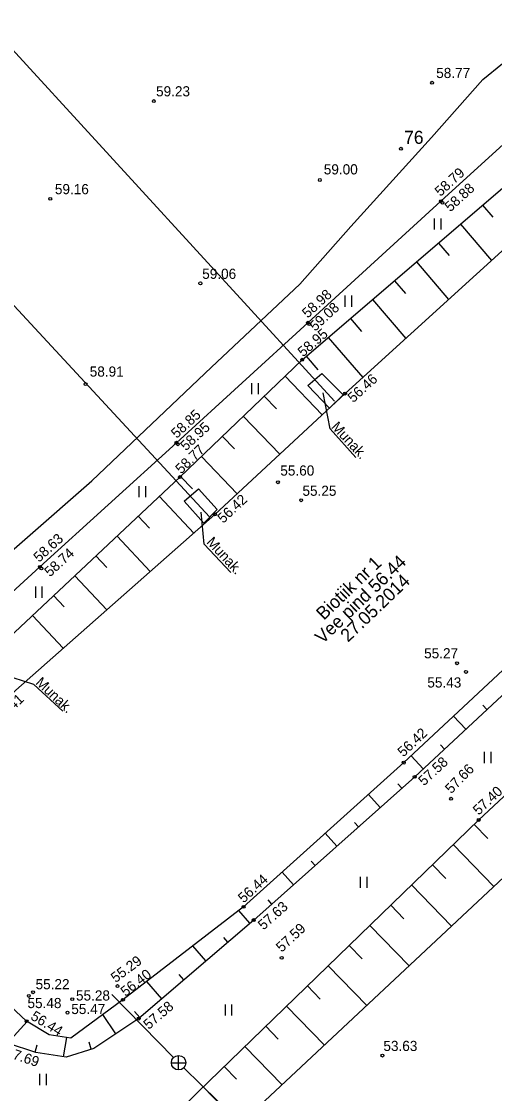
# Model space of a CAD drawing. Extents: x 639935 to 640355, y 6456229 to 6456709.
# Drawn here: x 640114.8 to 640147.4, y 6456402.9 to 6456476.8 of the extents above; entities that cross this region are included whole.
import ezdxf

# ---------------------------------------------------------------- set-up
doc = ezdxf.new("R2010")
doc.units = 0
for name, color, linetype in [('ABIJOONIS', 7, 'Continuous'), ('DTRASS', 7, 'Continuous'), ('HALJASTUS', 7, 'Continuous'), ('KKAEV', 7, 'Continuous'), ('KORGUS', 7, 'Continuous'), ('KTRASS', 7, 'Continuous'), ('MPKAABEL', 7, 'Continuous'), ('RELJEEF', 7, 'Continuous'), ('TEE', 7, 'Continuous'), ('VEEKOGU', 7, 'Continuous')]:
    doc.layers.add(name, color=color, linetype=linetype)

msp = doc.modelspace()

# ---------------------------------------------------------------- linework, layer by layer
at = {"layer": 'ABIJOONIS'}
for points in [[(640137.884, 6456446.74), (640136.1, 6456448.709), (640135.614, 6456451.18)], [(640129.265, 6456438.81), (640127.429, 6456440.748), (640127.204, 6456442.961)], [(640117.67, 6456429.231), (640115.685, 6456431.082), (640114.251, 6456431.539)]]:
    msp.add_lwpolyline(points, dxfattribs=at)
msp.add_circle((640140.983, 6456468.022), 0.1, dxfattribs=at)
at = {"layer": 'DTRASS'}
for p, q in [((640105.59, 6456484.246), (640136.409, 6456450.615)), ((640097.013, 6456475.873), (640127.78, 6456442.634))]:
    msp.add_line(p, q, dxfattribs=at)
at = {"layer": 'HALJASTUS'}
for p, q in [((640143.279, 6456463.218), (640143.279, 6456462.457)), ((640143.735, 6456463.218), (640143.735, 6456462.457)), ((640137.123, 6456457.891), (640137.123, 6456457.13)), ((640137.578, 6456457.891), (640137.578, 6456457.13)), ((640130.68, 6456451.862), (640130.68, 6456451.101)), ((640131.135, 6456451.862), (640131.135, 6456451.101)), ((640122.929, 6456444.749), (640122.929, 6456443.988)), ((640123.384, 6456444.749), (640123.384, 6456443.988)), ((640115.784, 6456437.828), (640115.784, 6456437.066)), ((640116.239, 6456437.828), (640116.239, 6456437.066)), ((640146.721, 6456426.425), (640146.721, 6456425.664)), ((640147.176, 6456426.425), (640147.176, 6456425.664)), ((640138.172, 6456417.813), (640138.172, 6456417.051)), ((640138.627, 6456417.813), (640138.627, 6456417.051)), ((640128.858, 6456409.009), (640128.858, 6456408.248)), ((640129.313, 6456409.009), (640129.313, 6456408.248)), ((640116.067, 6456404.224), (640116.067, 6456403.463)), ((640116.522, 6456404.224), (640116.522, 6456403.463))]:
    msp.add_line(p, q, dxfattribs=at)
for points in [[(640134.576, 6456451.696), (640135.536, 6456452.523), (640137.003, 6456451.059), (640136.071, 6456450.13), (640134.576, 6456451.696)], [(640126.039, 6456443.716), (640127.042, 6456444.578), (640128.329, 6456443.143), (640127.389, 6456442.2), (640126.039, 6456443.716)]]:
    msp.add_lwpolyline(points, dxfattribs=at)
at = {"layer": 'KKAEV'}
for p, q in [((640125.659, 6456404.501), (640125.659, 6456405.501)), ((640125.159, 6456405.001), (640126.159, 6456405.001))]:
    msp.add_line(p, q, dxfattribs=at)
msp.add_circle((640125.659, 6456405.001), 0.5, dxfattribs=at)
at = {"layer": 'KORGUS'}
for centre in [(640143.131, 6456472.573), (640123.954, 6456471.309), (640135.397, 6456465.865), (640116.813, 6456464.569), (640143.744, 6456464.399), (640143.849, 6456464.295), (640127.159, 6456458.741), (640134.569, 6456456.026), (640134.678, 6456455.924), (640134.178, 6456453.475), (640119.247, 6456451.795), (640137.133, 6456451.138), (640125.505, 6456447.75), (640125.609, 6456447.646), (640125.755, 6456445.381), (640132.508, 6456445.026), (640134.105, 6456443.786), (640128.168, 6456442.805), (640116.101, 6456439.191), (640116.204, 6456439.075), (640144.853, 6456432.541), (640145.47, 6456431.944), (640141.18, 6456425.691), (640141.933, 6456424.712), (640144.44, 6456423.2), (640146.351, 6456421.74), (640130.138, 6456415.751), (640130.834, 6456414.835), (640132.764, 6456412.234), (640115.625, 6456409.859), (640121.448, 6456410.285), (640115.337, 6456409.606), (640118.326, 6456409.383), (640121.825, 6456409.336), (640118.002, 6456408.451), (640115.184, 6456407.865), (640122.914, 6456408.044), (640139.709, 6456405.493)]:
    msp.add_circle(centre, 0.1, dxfattribs=at)
at = {"layer": 'KTRASS'}
for p, q in [((640121.053, 6456409.71), (640125.31, 6456405.359)), ((640126.018, 6456404.652), (640130.365, 6456400.4))]:
    msp.add_line(p, q, dxfattribs=at)
at = {"layer": 'MPKAABEL'}
msp.add_lwpolyline([(640036.256, 6456388.849), (640037.078, 6456388.245), (640043.011, 6456386.111), (640051.196, 6456385.832), (640055.078, 6456387.598), (640063.146, 6456394.356), (640078.682, 6456408.83), (640092.281, 6456420.678), (640103.365, 6456430.475), (640110.78, 6456437.349), (640119.688, 6456445.131), (640127.922, 6456452.956), (640134.022, 6456458.69), (640137.539, 6456462.669), (640143.101, 6456468.804), (640146.636, 6456472.798), (640147.99, 6456473.896), (640152.159, 6456475.692), (640156.547, 6456476.648), (640163.77, 6456476.974)], dxfattribs=at)
at = {"layer": 'RELJEEF'}
for p, q in [((640146.615, 6456464.121), (640147.316, 6456463.301)), ((640145.095, 6456462.82), (640147.236, 6456460.318)), ((640143.575, 6456461.52), (640144.302, 6456460.671)), ((640142.056, 6456460.22), (640144.274, 6456457.627)), ((640140.536, 6456458.92), (640141.289, 6456458.04)), ((640139.017, 6456457.619), (640141.314, 6456454.937)), ((640137.498, 6456456.318), (640138.276, 6456455.409)), ((640135.979, 6456455.017), (640138.352, 6456452.246)), ((640134.46, 6456453.716), (640135.264, 6456452.776)), ((640133.003, 6456452.346), (640135.565, 6456449.68)), ((640131.561, 6456450.96), (640132.407, 6456450.08)), ((640130.119, 6456449.575), (640132.635, 6456446.957)), ((640128.677, 6456448.189), (640129.508, 6456447.324)), ((640127.235, 6456446.803), (640129.704, 6456444.233)), ((640125.793, 6456445.417), (640126.608, 6456444.569)), ((640124.335, 6456444.048), (640126.709, 6456441.518)), ((640122.876, 6456442.68), (640123.654, 6456441.851)), ((640121.418, 6456441.311), (640123.709, 6456438.87)), ((640119.959, 6456439.943), (640120.709, 6456439.144)), ((640118.501, 6456438.574), (640120.708, 6456436.222)), ((640117.042, 6456437.205), (640117.764, 6456436.436)), ((640115.584, 6456435.837), (640117.708, 6456433.574)), ((640146.916, 6456429.35), (640146.635, 6456429.653)), ((640145.453, 6456427.988), (640144.61, 6456428.893)), ((640143.989, 6456426.625), (640143.708, 6456426.926)), ((640142.525, 6456425.263), (640141.686, 6456426.163)), ((640141.043, 6456423.92), (640140.771, 6456424.225)), ((640139.549, 6456422.59), (640138.742, 6456423.496)), ((640138.055, 6456421.261), (640137.788, 6456421.56)), ((640146.032, 6456421.431), (640146.971, 6456420.462)), ((640136.56, 6456419.931), (640135.769, 6456420.82)), ((640144.595, 6456420.039), (640147.389, 6456417.156)), ((640135.066, 6456418.601), (640134.805, 6456418.895)), ((640133.572, 6456417.272), (640132.796, 6456418.144)), ((640143.159, 6456418.647), (640144.083, 6456417.694)), ((640141.723, 6456417.255), (640144.47, 6456414.42)), ((640132.078, 6456415.942), (640131.822, 6456416.23)), ((640140.287, 6456415.863), (640141.195, 6456414.926)), ((640130.58, 6456414.617), (640129.819, 6456415.505)), ((640138.851, 6456414.471), (640141.551, 6456411.684)), ((640129.062, 6456413.315), (640128.786, 6456413.637)), ((640127.544, 6456412.014), (640126.648, 6456413.058)), ((640137.414, 6456413.079), (640138.307, 6456412.158)), ((640135.978, 6456411.688), (640138.632, 6456408.949)), ((640126.025, 6456410.712), (640125.704, 6456411.086)), ((640124.507, 6456409.41), (640123.477, 6456410.611)), ((640134.542, 6456410.296), (640135.419, 6456409.391)), ((640122.989, 6456408.108), (640122.623, 6456408.535)), ((640133.106, 6456408.904), (640135.713, 6456406.213)), ((640113.86, 6456406.348), (640115.219, 6456407.843)), ((640121.33, 6456406.991), (640120.444, 6456408.325)), ((640131.669, 6456407.512), (640132.531, 6456406.623)), ((640117.733, 6456405.401), (640117.952, 6456406.737)), ((640119.642, 6456405.932), (640119.484, 6456406.418)), ((640115.761, 6456405.732), (640115.92, 6456406.228)), ((640130.233, 6456406.12), (640132.794, 6456403.477)), ((640128.797, 6456404.728), (640129.643, 6456403.855)), ((640127.361, 6456403.336), (640129.874, 6456400.743))]:
    msp.add_line(p, q, dxfattribs=at)
for points in [[(640112.078, 6456432.547), (640125.755, 6456445.381), (640134.178, 6456453.475), (640141.221, 6456459.506), (640148.018, 6456465.321), (640149.652, 6456466.735), (640152.044, 6456467.669), (640153.655, 6456467.761), (640156.85, 6456467.035), (640158.679, 6456465.858), (640159.987, 6456464.786), (640163.643, 6456461.329), (640166.114, 6456458.899), (640168.422, 6456456.12), (640169.507, 6456450.895), (640167.84, 6456449.181), (640162.617, 6456443.964), (640141.933, 6456424.712), (640130.834, 6456414.835), (640122.914, 6456408.044), (640119.825, 6456405.991), (640117.913, 6456405.371), (640115.815, 6456405.715), (640113.871, 6456406.338)], [(640124.343, 6456400.271), (640126.992, 6456402.979), (640146.351, 6456421.74), (640163.356, 6456437.601), (640169.721, 6456443.837), (640174.654, 6456446.12), (640179.838, 6456446.733), (640182.888, 6456444.937), (640188.225, 6456439.365), (640191.587, 6456435.338), (640193.476, 6456432.17), (640193.642, 6456429.595), (640192.58, 6456427.125), (640190.767, 6456425.128), (640183.07, 6456418.645), (640168.618, 6456406.727), (640158.579, 6456398.087)]]:
    msp.add_lwpolyline(points, dxfattribs=at)
at = {"layer": 'TEE'}
msp.add_lwpolyline([(640165.583, 6456465.134), (640164.664, 6456466.092), (640164.027, 6456466.746), (640162.667, 6456468.227), (640162.032, 6456468.916), (640160.83, 6456470.171), (640155.846, 6456475.44), (640152.126, 6456472.034), (640143.744, 6456464.399), (640134.569, 6456456.026), (640125.505, 6456447.75), (640116.101, 6456439.191), (640106.363, 6456430.305), (640099.68, 6456424.219), (640099, 6456423.569)], dxfattribs=at)
at = {"layer": 'VEEKOGU'}
for points in [[(640114.428, 6456430.679), (640128.168, 6456442.805), (640137.133, 6456451.138), (640150.73, 6456463.492), (640153.247, 6456464.527), (640155.78, 6456464.169), (640158.605, 6456462.646), (640162.021, 6456460.156), (640167.147, 6456454.557), (640167.87, 6456452.237), (640166.989, 6456449.939), (640161.701, 6456444.844), (640141.18, 6456425.691), (640130.138, 6456415.751), (640121.825, 6456409.336), (640118.222, 6456406.697), (640116.73, 6456406.917), (640115.184, 6456407.865), (640109.199, 6456413.449), (640106.368, 6456417.885), (640105.496, 6456420.207), (640105.845, 6456421.955), (640106.943, 6456423.533), (640114.428, 6456430.679)], [(640126.463, 6456397.562), (640127.998, 6456398.994), (640130.183, 6456401.03), (640149.137, 6456418.794), (640165.662, 6456435.189), (640174.726, 6456441.834), (640178.716, 6456442.915), (640181.264, 6456442.272), (640188.675, 6456434.655), (640190.31, 6456431.596), (640190.766, 6456428.445), (640188.695, 6456425.926), (640182.525, 6456420.388), (640167.612, 6456407.753), (640158.065, 6456399.83), (640146.913, 6456388.859), (640138.992, 6456382.933), (640137.695, 6456382.08), (640136.691, 6456382.079), (640134.981, 6456383.757), (640126.412, 6456396.225), (640126.463, 6456397.562)]]:
    msp.add_lwpolyline(points, dxfattribs=at)

# ---------------------------------------------------------------- texts
at = {"layer": 'ABIJOONIS'}
msp.add_text('76', height=0.9, dxfattribs=at).set_placement((640141.205, 6456468.36))
at = {"layer": 'HALJASTUS'}
for rotation, p in [(312.76231, (640136.143, 6456448.81)), (312.76231, (640127.535, 6456440.857)), (316.66164, (640115.751, 6456431.15))]:
    msp.add_text('Munak.', height=0.7, rotation=rotation, dxfattribs=at).set_placement(p)
at = {"layer": 'KORGUS'}
for s, p in [('58.77', (640143.417, 6456472.897)), ('59.23', (640124.105, 6456471.633)), ('59.00', (640135.667, 6456466.252)), ('59.16', (640117.131, 6456464.887)), ('59.06', (640127.286, 6456459.049)), ('58.91', (640119.533, 6456452.309)), (' 55.60', (640132.411, 6456445.486)), (' 55.25', (640133.936, 6456444.089)), (' 55.27', (640142.323, 6456432.883)), (' 55.43', (640142.546, 6456430.87)), (' 55.22', (640115.54, 6456410.066)), (' 55.28', (640118.326, 6456409.287)), (' 55.48', (640114.982, 6456408.765)), (' 55.47', (640118.002, 6456408.355)), (' 53.63', (640139.516, 6456405.807))]:
    msp.add_text(s, height=0.7, dxfattribs=at).set_placement(p)
for s, rotation, p in [('58.79', 42.32978, (640143.707, 6456464.69)), ('58.88', 42.32978, (640144.392, 6456463.632)), ('58.98', 42.38322, (640134.556, 6456456.302)), ('59.08', 42.38322, (640135.07, 6456455.399)), ('58.95', 40.57382, (640134.24, 6456453.631)), ('56.46', 42.25774, (640137.7, 6456450.474)), ('58.85', 42.39804, (640125.524, 6456448.01)), ('58.95', 42.39804, (640126.16, 6456447.151)), ('58.77', 43.85888, (640125.839, 6456445.556)), ('56.42', 42.90757, (640128.733, 6456442.154)), ('58.63', 42.30673, (640116.04, 6456439.466)), ('58.74', 42.30673, (640116.794, 6456438.46)), ('56.41', 43.6727, (640113.363, 6456428.381)), ('56.42', 43.02517, (640141.152, 6456426.044)), ('57.58', 42.9464, (640142.578, 6456424.053)), ('57.66', 45.98052, (640144.457, 6456423.507)), ('57.40', 43.00645, (640146.339, 6456422.028)), ('56.44', 41.99352, (640130.141, 6456415.975)), ('57.63', 41.66589, (640131.508, 6456414.11)), ('57.59', 43.06941, (640132.769, 6456412.578)), (' 55.29', 36.51102, (640121.106, 6456410.33)), ('56.40', 37.65676, (640122, 6456409.526)), ('57.58', 40.61142, (640123.602, 6456407.254)), ('56.44', 328.48357, (640115.404, 6456408.029)), ('57.69', 341.29221, (640113.683, 6456405.449))]:
    msp.add_text(s, height=0.7, rotation=rotation, dxfattribs=at).set_placement(p)
at = {"layer": 'VEEKOGU'}
for s, p in [('Vee pind 56.44', (640135.584, 6456433.833)), ('Biotiik nr 1', (640135.667, 6456435.47)), ('27.05.2014', (640137.337, 6456433.955))]:
    msp.add_text(s, height=0.9, rotation=43.76769, dxfattribs=at).set_placement(p)

doc.saveas('drawing.dxf')
